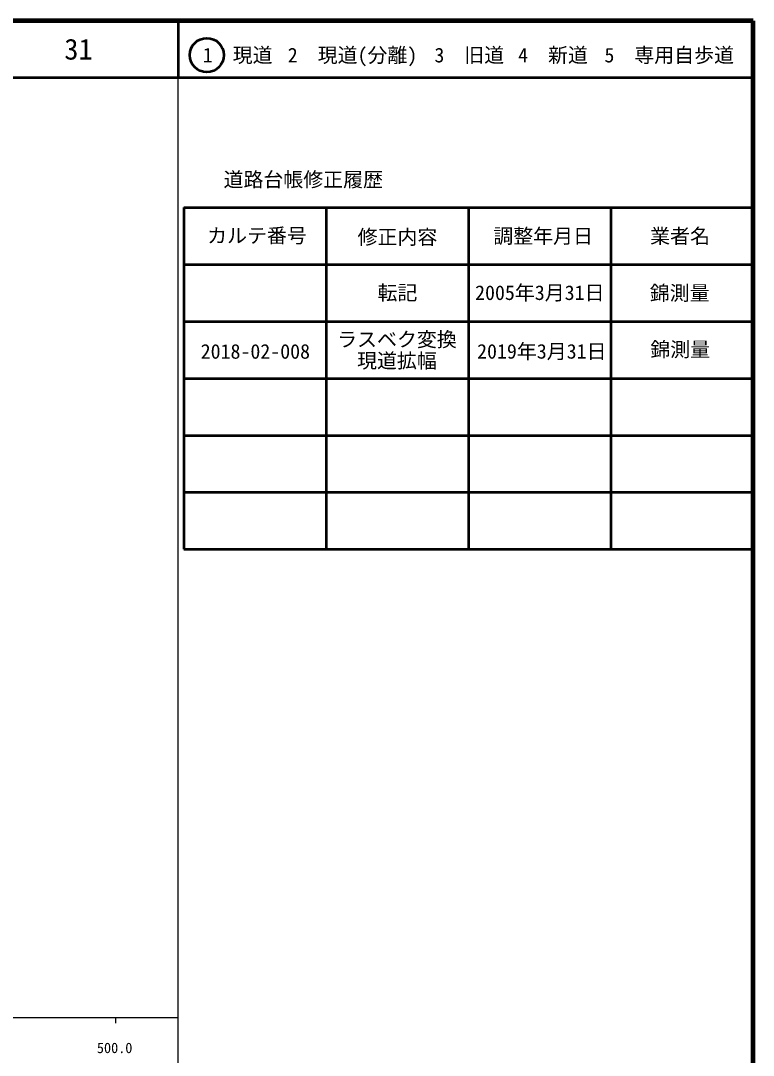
# Model space of a CAD drawing. Units: millimetres, scale not verified. Extents: x -12539 to 627461, y -205619 to 154381.
# Drawn here: x 498804 to 627461, y -27262 to 154381 of the extents above; entities that cross this region are included whole.
import ezdxf
from ezdxf.enums import TextEntityAlignment as Align

# ---------------------------------------------------------------- set-up
doc = ezdxf.new("R2010")
doc.units = ezdxf.units.MM
doc.header["$LTSCALE"] = 1000
for name, color, linetype, lineweight in [('M-TTL', 2, 'Continuous', 140), ('M-TTL-BAND', 7, 'Continuous', 25), ('M-TTL-FRAM', 2, 'Continuous', 50), ('M-TTL-LINE', 7, 'Continuous', 50)]:
    doc.layers.add(name, color=color, linetype=linetype, lineweight=lineweight)
doc.layers.add('M-TTL-TXT', color=7, linetype='Continuous')
doc.styles.add('ＭＳ ゴシック', font='')
doc.styles.get('ＭＳ ゴシック').set_extended_font_data('MS Gothic')

msp = doc.modelspace()

# ---------------------------------------------------------------- linework, layer by layer
at = {"layer": 'M-TTL'}
for p, q in [((627461, 154381), (-12539, 154381)), ((627461, -205619), (627461, 154381))]:
    msp.add_line(p, q, dxfattribs=at)
at = {"layer": 'M-TTL-BAND'}
for p, q in [((526461, -205619), (526461, 144381)), ((-12539, -20619), (526461, -20619)), ((515461, -20619), (515461, -21619))]:
    msp.add_line(p, q, dxfattribs=at)
at = {"layer": 'M-TTL-FRAM'}
for p, q in [((527461, 121578), (527461, 61578)), ((527461, 121578), (627461, 121578)), ((527461, 61578), (627461, 61578))]:
    msp.add_line(p, q, dxfattribs=at)
at = {"layer": 'M-TTL-LINE'}
for p, q in [((526461, 154381), (526461, 144381)), ((-12539, 144381), (627461, 144381)), ((552461, 121578), (552461, 61578)), ((577461, 121578), (577461, 61578)), ((602461, 121578), (602461, 61578)), ((527461, 111578), (627461, 111578)), ((527461, 101578), (627461, 101578)), ((527461, 91578), (627461, 91578)), ((527461, 81578), (627461, 81578)), ((527461, 71578), (627461, 71578))]:
    msp.add_line(p, q, dxfattribs=at)
msp.add_circle((531492, 148339), 3000, dxfattribs=at)

# ---------------------------------------------------------------- texts
at = {"layer": 'M-TTL-BAND', "style": 'ＭＳ ゴシック'}
msp.add_text('500.0', height=1833, dxfattribs=at).set_placement((515305, -27424), align=Align.BOTTOM_CENTER)
at = {"layer": 'M-TTL-TXT', "style": 'ＭＳ ゴシック'}
for s, height, p in [('31', 3666, (508958, 149381)), ('1\u3000現道', 2566, (536909, 148339)), ('2\u3000現道(分離)', 2566, (557080, 148339)), ('3\u3000旧道', 2566, (577582, 148339)), ('4\u3000新道', 2566, (592285, 148339)), ('5\u3000専用自歩道', 2566, (612689, 148339)), ('道路台帳修正履歴', 2566, (548429, 126495)), ('カルテ番号', 2566, (540300, 116658)), ('調整年月日', 2566, (590550, 116578)), ('業者名', 2566, (614595, 116578)), ('修正内容', 2566, (564970, 116404)), ('転記', 2566, (564961, 106627)), ('2005年3月31日', 2566, (589961, 106627)), ('錦測量', 2566, (614538, 106570)), ('ラスベク変換', 2566, (564879, 98436)), ('錦測量', 2566, (614618, 96672)), ('2018-02-008', 2566, (540016, 96320)), ('現道拡幅', 2566, (564879, 94694)), ('2019年3月31日', 2566, (590313, 96331))]:
    msp.add_text(s, height=height, dxfattribs=at).set_placement(p, align=Align.MIDDLE_CENTER)

doc.saveas('drawing.dxf')
